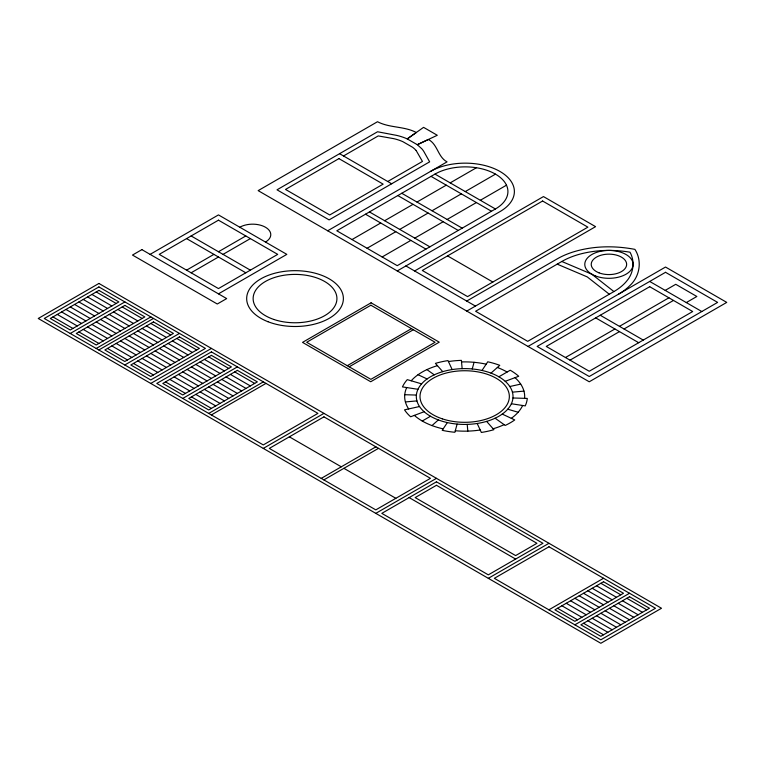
<?xml version="1.0" encoding="UTF-8"?>
<svg xmlns="http://www.w3.org/2000/svg" width="765" height="765" viewBox="0 0 765 765"><rect width="100%" height="100%" fill="white"/><g stroke="black" fill="none" stroke-linecap="round" stroke-linejoin="round"><path stroke-width="1.15" d="M457.116 424.087L454.869 432.273A62.692 36.194 0 0 1 442.208 430.312L447.353 422.576M472.235 368.959L474.061 362.304M481.998 370.47L487.764 361.797A64.432 37.198 0 0 1 499.765 365.326L491.006 373.119M431.995 425.579L438.345 419.928A48.338 27.903 0 0 0 512.952 397.982L527.286 398.422A62.692 36.194 0 0 1 525.23 405.89L511.364 403.748M150.103 254.372L218.465 214.908L286.827 254.372L218.465 293.846M343.514 155.974L378.235 135.921L393.889 138.685A37.275 21.516 0 0 1 402.839 141.668L412.526 147.234A40.153 23.189 0 0 1 416.16 150.485M70.246 333.473L124.886 301.926M186.564 270.16L213.904 254.372M218.465 251.742L245.804 235.955M191.126 272.789L218.465 257.011M223.026 254.372L250.365 238.594M96.218 348.467L150.858 316.92M387.721 181.496L422.443 161.444L416.141 150.495M98.828 349.978L153.469 318.431M327.688 230.781L447.047 161.864C437.8 157.064 437.781 144.384 428.381 139.469L417.327 144.719L421.821 148.792A39.56 22.835 0 0 1 423.533 151.04L423.638 151.202A50.031 28.888 0 0 1 424.518 152.723L429.643 161.845L329.103 219.89L277.007 189.816L377.547 131.762L396.796 135.415A42.467 24.518 0 0 1 407.19 138.886L417.298 144.69L437.284 135.271L423.571 127.353L407.257 138.895L416.303 132.498C404.169 126.072 389.567 128.08 377.508 121.721L258.149 190.628L589.241 381.783L726.75 302.395L665.521 267.042L528.013 346.43M434.989 174.095L336.81 230.781L397.236 265.665L495.414 208.979A42.725 24.671 0 0 0 495.414 174.095A42.725 24.671 0 0 0 434.989 174.095L495.414 208.979M124.8 364.972L179.44 333.425M352.024 239.56L380.712 222.998M384.652 220.722L413.033 204.332M416.973 202.056L446.253 185.159M450.193 182.873L476.423 167.736M367.085 248.262L395.782 231.699M399.722 229.414L428.104 213.033M432.043 210.758L461.324 193.851M465.263 191.575L495.481 174.133M150.762 383.437L211.436 348.41M382.156 256.964L410.853 240.392M414.793 238.116L443.165 221.735M447.114 219.459L476.394 202.553M480.334 200.277L506.487 185.178M397.236 270.934L499.975 211.618A49.18 28.391 0 0 0 499.975 171.465A49.18 28.391 0 0 0 430.427 171.465M182.759 398.431L237.399 366.884M414.611 270.963L543.466 196.576L595.572 226.66L466.717 301.047M208.73 413.425L263.37 381.878M211.341 414.936L265.991 383.389M347.272 365.699L411.465 328.644M349.175 366.798L413.368 329.734M466.784 311.087L557.264 258.847A70.112 40.478 0 0 1 572.583 252.154C592.665 245.804 614.314 245.45 634.912 249.371C642.304 260.664 639.875 276.28 630.073 285.364A70.103 40.478 0 0 1 618.474 294.209M561.826 261.477L475.601 311.259L527.707 341.343L613.913 291.57A64.633 37.313 0 0 0 626.669 281.09C633.554 273.268 635.151 261.353 629.997 252.201C613.434 249.409 596.241 249.782 579.975 254.114A64.633 37.313 0 0 0 561.816 261.477L591.852 274.224L613.913 291.57M263.284 448.405L323.949 413.377M321.243 478.383L375.892 446.837M422.242 421.018L430.494 416.256M498.856 376.791L510.236 370.222A64.432 37.198 0 0 1 518.718 376.265L505.216 381.324M323.863 479.894L378.503 448.347M665.206 290.394L675.753 284.303L696.848 296.485L686.301 302.567M565.469 357.523L614.907 328.979M619.468 326.349L668.916 297.795M570.021 360.162L619.468 331.608M624.03 328.979L673.477 300.435M375.797 513.363L436.471 478.335M488.319 578.321L548.983 543.293M548.897 609.82L603.537 578.273M574.869 624.814L629.509 593.267M424.135 411.723L410.633 416.782A64.432 37.198 0 0 1 404.522 409.858L419.545 406.521M509.806 386.526L520.697 384.107M405.412 401.941L416.935 400.889M512.416 392.158L523.939 391.106M404.752 394.711L416.399 395.065M417.986 389.299L402.438 386.899A64.432 37.198 0 0 1 407.267 379.631L421.601 383.858M507.74 409.199L518.144 412.249M557.207 264.145L587.233 276.892L609.303 294.238M418.044 374.726L427.109 378.962M502.242 414.085L514.749 419.937A64.432 37.198 0 0 1 505.225 425.436L495.098 418.216M649.705 281.444L701.811 311.527M431.049 176.371L491.474 211.264M339.564 153.689L391.661 183.772M401.768 193.277L462.194 228.161M397.819 195.553L458.245 230.437M600.257 315.257L643.241 340.071M595.696 317.886L638.689 342.701M447.554 255.893L492.832 282.027M369.447 211.934L429.873 246.827M365.507 214.21L425.933 249.103M405.89 265.933L475.438 306.086M191.126 235.955L250.365 270.16M186.564 238.594L245.804 272.789M96.247 291.953L116.194 303.466M122.209 306.947L142.156 318.46M150.801 323.452L170.748 334.965M176.763 338.446L196.71 349.959M208.759 356.911L228.706 368.424M234.731 371.905L254.678 383.418M600.86 583.293L620.807 594.807M626.831 598.287L646.779 609.801M91.915 294.449L111.862 305.962M117.887 309.443L137.834 320.956M146.469 325.947L166.416 337.461M172.441 340.941L192.388 352.455M204.437 359.407L224.384 370.929M230.399 374.401L250.346 385.923M596.537 585.789L616.485 597.302M622.509 600.783L642.457 612.296M87.593 296.944L107.54 308.467M113.555 311.938L133.502 323.461M142.147 328.443L162.084 339.956M168.109 343.437L188.056 354.95M200.105 361.912L220.052 373.425M226.077 376.906L246.024 388.419M592.206 588.285L612.153 599.808M618.177 603.279L638.125 614.802M83.261 299.45L103.208 310.963M109.232 314.444L129.18 325.957M137.815 330.939L157.762 342.462M163.787 345.933L183.734 357.456M195.773 364.408L215.72 375.921M221.745 379.402L241.692 390.915M587.883 590.79L607.831 602.304M613.855 605.784L633.803 617.298M78.929 301.945L98.876 313.459M104.901 316.94L124.848 328.453M133.483 333.444L153.43 344.958M159.455 348.438L179.402 359.952M191.451 366.904L211.398 378.426M217.423 381.898L237.37 393.42M583.552 593.286L603.499 604.799M609.523 608.28L629.471 619.793M74.607 304.441L94.554 315.964M100.578 319.435L120.526 330.949M129.161 335.94L149.108 347.453M155.132 350.934L175.08 362.447M187.119 369.409L207.066 380.922M213.091 384.393L233.038 395.916M409.141 497.585L515.639 559.072M579.229 595.782L599.177 607.305M605.201 610.776L625.148 622.289M70.275 306.937L90.222 318.46M96.247 321.931L116.194 333.454M124.829 338.436L144.776 349.959M150.801 353.43L170.748 364.943M182.797 371.905L202.744 383.418M208.769 386.899L228.716 398.412M574.898 598.278L594.845 609.801M600.869 613.272L620.817 624.795M289.352 436.825L341.295 466.813M343.906 468.323L395.849 498.311M65.953 309.443L85.9 320.956M91.924 324.436L111.872 335.95M120.507 340.932L140.454 352.455M146.478 355.926L166.426 367.449M178.465 374.401L198.412 385.914M204.437 389.395L224.384 400.908M570.575 600.783L590.523 612.296M596.547 615.777L616.494 627.29M61.621 311.938L81.568 323.452M87.593 326.932L107.54 338.446M116.175 343.437L136.122 354.95M142.147 358.431L162.094 369.944M174.143 376.896L194.09 388.419M200.114 391.89L220.062 403.413M566.243 603.279L586.191 614.792M592.215 618.273L612.163 629.786M57.299 314.434L77.246 325.957M83.27 329.428L103.218 340.951M111.853 345.933L131.8 357.446M137.824 360.927L157.772 372.44M169.811 379.402L189.758 390.915M195.783 394.396L215.73 405.909M561.921 605.775L581.869 617.298M587.883 620.769L607.831 632.292M52.967 316.94L72.914 328.453M78.938 331.934L98.886 343.447M107.521 348.429L127.468 359.952M133.493 363.423L153.44 374.946M165.489 381.898L185.436 393.411M191.46 396.892L211.408 408.405M557.589 608.28L577.537 619.793M583.561 623.265L603.509 634.787M426.908 369.6L434.252 374.831M512.952 397.982A48.338 27.903 0 0 0 442.734 371.656L435.419 363.375A64.432 37.198 0 0 1 447.994 360.592L452.163 369.572M486.617 421.391L493.932 429.672A64.432 37.198 0 0 1 481.348 432.455L477.188 423.485M462.146 368.654L461.391 360.372A62.692 36.194 0 0 0 448.453 361.558M467.205 424.393L467.817 431.116M438.345 419.928A48.338 27.903 0 0 1 442.734 371.656M504.135 424.651A62.692 36.194 0 0 1 493.138 428.773M522.638 405.488A60.005 34.645 0 0 1 511.307 418.321M480.21 429.987A60.005 34.645 0 0 1 455.29 430.743M443.174 428.869A60.005 34.645 0 0 1 414.353 415.395M408.653 408.94A60.005 34.645 0 0 1 406.712 387.559M411.207 380.798A60.005 34.645 0 0 1 437.437 365.66M461.534 361.931A60.005 34.645 0 0 1 486.177 364.178M497.355 367.468A60.005 34.645 0 0 1 507.109 372.029M514.998 377.652A60.005 34.645 0 0 1 524.599 398.336M239.818 227.234A18.131 10.471 0 0 1 265.465 227.234A18.131 10.471 0 0 1 265.465 242.046M141.888 249.629L132.488 255.061L217.279 304.011L226.679 298.589L141.888 249.629M98.915 283.452L38.25 318.479L600.831 643.279L661.505 608.261L98.915 283.452M98.915 286.932L44.274 318.479L150.762 379.966L205.412 348.41L98.915 286.932M218.465 220.177L159.225 254.372L218.465 288.577L277.705 254.372L218.465 220.177M98.915 290.404L50.299 318.479L70.246 329.992L118.862 301.926L98.915 290.404M338.924 158.613L285.527 189.443L329.744 214.965L383.141 184.136L338.924 158.613M124.886 305.398L76.271 333.473L96.218 344.986L144.834 316.92L124.886 305.398M153.469 321.902L104.853 349.978L124.8 361.491L173.416 333.425L153.469 321.902M179.44 336.896L130.825 364.972L150.762 376.485L199.388 348.41L179.44 336.896M211.436 351.89L156.787 383.437L263.284 444.924L317.924 413.377L211.436 351.89M211.436 355.371L162.811 383.437L182.759 394.96L231.384 366.884L211.436 355.371M237.399 370.365L188.783 398.431L208.73 409.954L257.346 381.878L237.399 370.365M542.605 201.013L422.299 270.475L467.578 296.61L587.883 227.157L542.605 201.013M371.073 302.806L302.529 342.376L370.709 381.745L439.253 342.165L371.073 302.806M370.891 305.216L306.698 342.271L370.891 379.335L435.075 342.271L370.891 305.216M323.949 416.849L269.309 448.405L375.797 509.882L430.446 478.335L323.949 416.849M665.521 272.311L537.135 346.43L589.241 376.514L717.627 302.395L665.521 272.311M649.705 286.703L546.248 346.43L589.241 371.255L692.688 311.527L649.705 286.703M436.471 481.816L381.821 513.363L488.319 574.85L542.959 543.293L436.471 481.816M436.471 485.287L415.166 497.585L515.639 555.591L536.934 543.293L436.471 485.287M548.983 546.774L494.343 578.321L600.831 639.808L655.481 608.261L548.983 546.774M603.537 581.744L554.921 609.82L574.869 621.333L623.485 593.267L603.537 581.744M629.509 596.738L580.884 624.814L600.831 636.327L649.456 608.261L629.509 596.738M442.342 418.857A44.676 25.79 0 0 0 509.347 396.528A44.676 25.79 0 0 0 442.342 374.19A44.676 25.79 0 0 0 442.342 418.857M274.09 319.531A41.893 24.184 0 0 0 336.925 298.589A41.893 24.184 0 0 0 274.09 277.638A41.893 24.184 0 0 0 274.09 319.531M267.941 321.702A48.338 27.903 0 0 0 343.255 300.578A48.338 27.903 0 0 0 273.918 273.478A48.338 27.903 0 0 0 267.941 321.702M599.033 272.847A17.719 10.232 0 0 0 626.602 265.072A17.719 10.232 0 0 0 601.166 255.175A17.719 10.232 0 0 0 599.033 272.847M595.428 275.926A24.164 13.952 0 0 0 633.038 265.331A24.164 13.952 0 0 0 598.335 251.828A24.164 13.952 0 0 0 595.428 275.926"/></g></svg>
